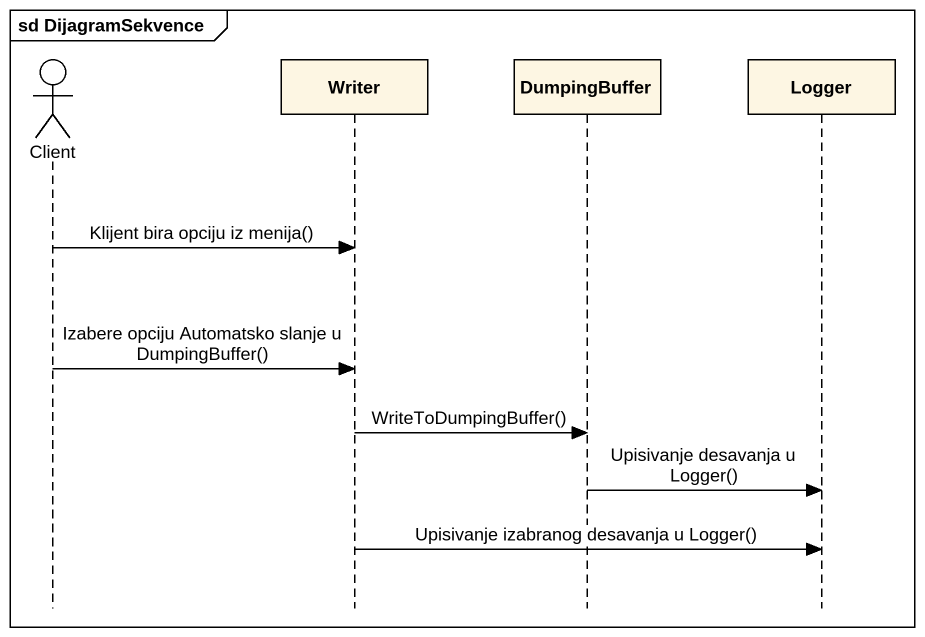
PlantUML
@startuml
mainframe sd DijagramSekvence
hide footbox
actor Client
participant Writer
participant DumpingBuffer
participant Logger

Client -> Writer : Klijent bira opciju iz menija()
Client -> Writer : Izabere opciju Automatsko slanje u DumpingBuffer()
Writer -> DumpingBuffer : WriteToDumpingBuffer()
DumpingBuffer -> Logger : Upisivanje desavanja u Logger()
Writer -> Logger : Upisivanje izabranog desavanja u Logger()
@enduml
